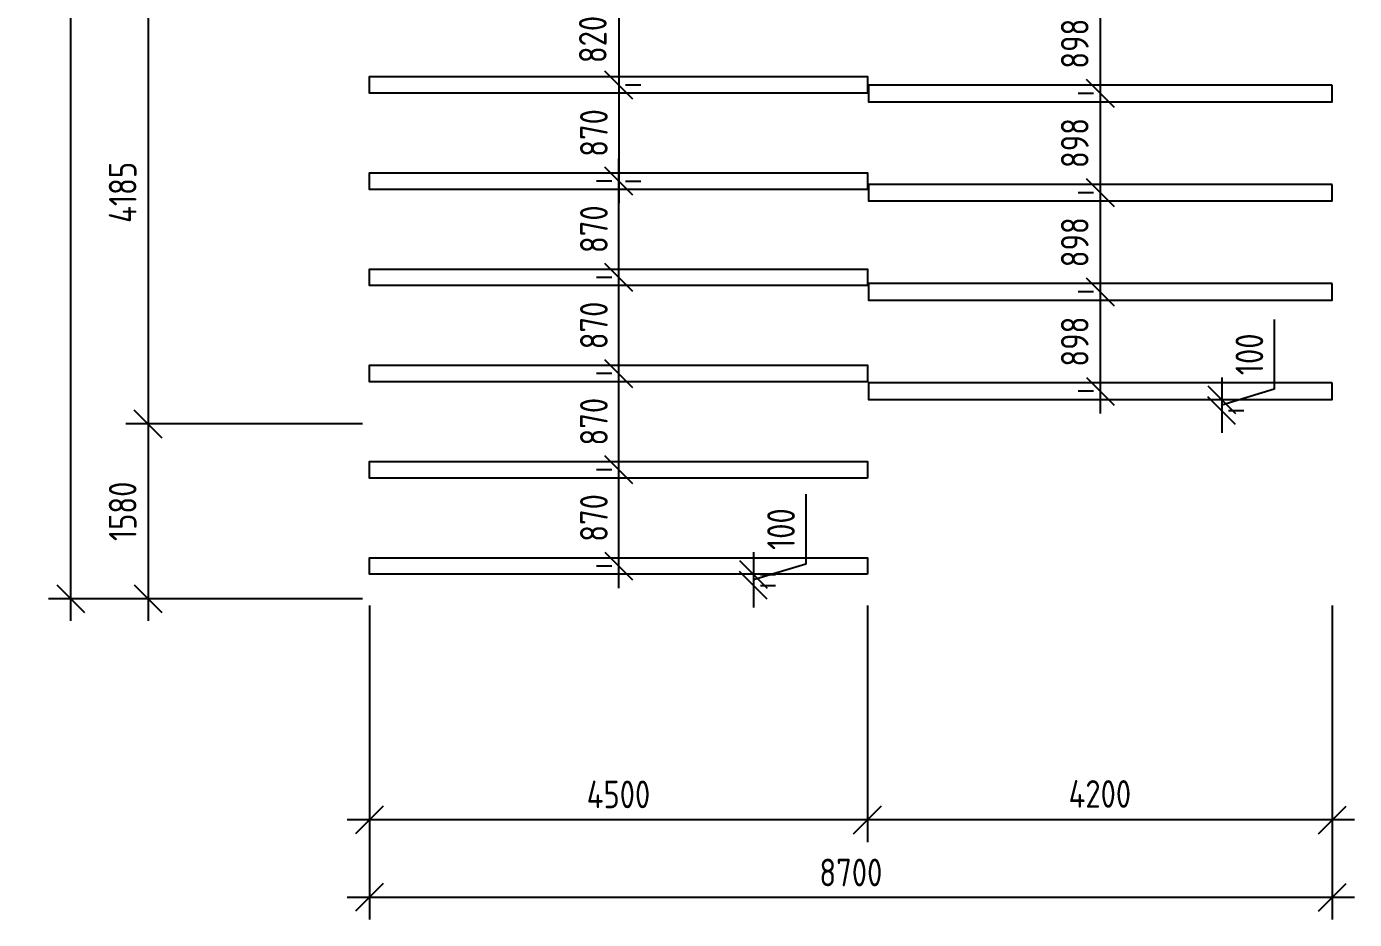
# Model space of a CAD drawing. Header units: millimetres. Extents: x 11188 to 23665, y 8713 to 25533.
# Drawn here: x 11188 to 23186, y 8713 to 16785 of the extents above; entities that cross this region are included whole.
import ezdxf

# ---------------------------------------------------------------- set-up
doc = ezdxf.new("R2010")
doc.units = ezdxf.units.MM
doc.layers.add('Перекрытия', color=7, linetype='Continuous')
doc.layers.add('СПДС_РАЗМЕРЫ', color=152, linetype='Continuous', lineweight=25)
doc.styles.add('ГОСТ 2.304', font='CS_Gost2304.shx')
doc.dimstyles.new('СПДС', dxfattribs={"dimscale": 100, "dimtxt": 2.5, "dimasz": 2.5, "dimexe": 2, "dimexo": 0.625, "dimgap": 1, "dimtad": 1, "dimdec": 0, "dimtxsty": 'ГОСТ 2.304', "dimblk": 'OBLIQUE', "dimblk1": 'OBLIQUE', "dimblk2": 'OBLIQUE', "dimcen": 2.5, "dimdle": 2, "dimadec": 0, "dimazin": 2, "dimtfac": 0.75, "dimtdec": 4, "dimtmove": 1, "dimatfit": 3, "dimfxl": 1, "dimtfill": 1, "dimtolj": 1, "dimarcsym": 1})

# ---------------------------------------------------------------- blocks, each defined once
blk = doc.blocks.new('_Oblique')
at = {"color": 0, "linetype": 'ByBlock', "lineweight": -2}
blk.add_line((-0.5, -0.5), (0.5, 0.5), dxfattribs=at)
blk = doc.blocks.new('*D60')
at = {"layer": 'Defpoints', "color": 0, "ltscale": 100}
for p in [(14286, 23693), (11586, 11613), (14286, 11613)]:
    blk.add_point(p, dxfattribs=at)
at = {"layer": 'СПДС_РАЗМЕРЫ', "color": 0, "lineweight": -2, "ltscale": 100}
for p, q in [((11586, 23893), (11586, 11413)), ((14224, 23693), (11386, 23693)), ((14224, 11613), (11386, 11613))]:
    blk.add_line(p, q, dxfattribs=at)
at = {"layer": 'СПДС_РАЗМЕРЫ', "color": 0, "lineweight": -2, "ltscale": 100, "xscale": 250, "yscale": 250, "zscale": 250}
for p, rotation in [((11586, 23693), 90.00000000000001), ((11586, 11613), 270)]:
    blk.add_blockref('_Oblique', p, dxfattribs=dict(at, rotation=rotation))
at = {"layer": 'СПДС_РАЗМЕРЫ', "color": 0, "lineweight": 25, "ltscale": 100, "insert": (11352, 17653), "char_height": 250, "attachment_point": 5, "rotation": 90, "style": 'ГОСТ 2.304', "bg_fill": 3, "box_fill_scale": 1.1, "bg_fill_color": 256, "bg_fill_true_color": 13158600, "bg_fill_transparency": 0}
blk.add_mtext('\\A1;12080', dxfattribs=at)
blk = doc.blocks.new('*D61')
at = {"layer": 'Defpoints', "color": 0, "ltscale": 100}
for p in [(14286, 13193), (12286, 11613), (14286, 11613)]:
    blk.add_point(p, dxfattribs=at)
at = {"layer": 'СПДС_РАЗМЕРЫ', "color": 0, "lineweight": -2, "ltscale": 100}
for p, q in [((12286, 13393), (12286, 11413)), ((14224, 13193), (12086, 13193)), ((14224, 11613), (12086, 11613))]:
    blk.add_line(p, q, dxfattribs=at)
at = {"layer": 'СПДС_РАЗМЕРЫ', "color": 0, "lineweight": -2, "ltscale": 100, "xscale": 250, "yscale": 250, "zscale": 250}
for p, rotation in [((12286, 13193), 90), ((12286, 11613), 270)]:
    blk.add_blockref('_Oblique', p, dxfattribs=dict(at, rotation=rotation))
at = {"layer": 'СПДС_РАЗМЕРЫ', "color": 0, "lineweight": 25, "ltscale": 100, "insert": (12056, 12403), "char_height": 250, "attachment_point": 5, "rotation": 90, "style": 'ГОСТ 2.304', "bg_fill": 3, "box_fill_scale": 1.1, "bg_fill_color": 256, "bg_fill_true_color": 13158600, "bg_fill_transparency": 0}
blk.add_mtext('\\A1;1580', dxfattribs=at)
blk = doc.blocks.new('*D62')
at = {"layer": 'Defpoints', "color": 0, "ltscale": 100}
for p in [(14286, 17378), (12286, 13193), (14286, 13193)]:
    blk.add_point(p, dxfattribs=at)
at = {"layer": 'СПДС_РАЗМЕРЫ', "color": 0, "lineweight": -2, "ltscale": 100}
for p, q in [((12286, 17578), (12286, 12993)), ((14224, 17378), (12086, 17378)), ((14224, 13193), (12086, 13193))]:
    blk.add_line(p, q, dxfattribs=at)
at = {"layer": 'СПДС_РАЗМЕРЫ', "color": 0, "lineweight": -2, "ltscale": 100, "xscale": 250, "yscale": 250, "zscale": 250}
for p, rotation in [((12286, 17378), 90), ((12286, 13193), 270)]:
    blk.add_blockref('_Oblique', p, dxfattribs=dict(at, rotation=rotation))
at = {"layer": 'СПДС_РАЗМЕРЫ', "color": 0, "lineweight": 25, "ltscale": 100, "insert": (12056, 15286), "char_height": 250, "attachment_point": 5, "rotation": 90, "style": 'ГОСТ 2.304', "bg_fill": 3, "box_fill_scale": 1.1, "bg_fill_color": 256, "bg_fill_true_color": 13158600, "bg_fill_transparency": 0}
blk.add_mtext('\\A1;4185', dxfattribs=at)
blk = doc.blocks.new('*D63')
at = {"layer": 'Defpoints', "color": 0, "ltscale": 100}
for p in [(14286, 11613), (22986, 11613), (14286, 8913)]:
    blk.add_point(p, dxfattribs=at)
at = {"layer": 'СПДС_РАЗМЕРЫ', "color": 0, "lineweight": -2, "ltscale": 100}
for p, q in [((14286, 11551), (14286, 8713)), ((22986, 11551), (22986, 8713)), ((23186, 8913), (14086, 8913))]:
    blk.add_line(p, q, dxfattribs=at)
at = {"layer": 'СПДС_РАЗМЕРЫ', "color": 0, "lineweight": -2, "ltscale": 100, "xscale": 250, "yscale": 250, "zscale": 250, "rotation": 180}
blk.add_blockref('_Oblique', (14286, 8913), dxfattribs=at)
at = {"layer": 'СПДС_РАЗМЕРЫ', "color": 0, "lineweight": -2, "ltscale": 100, "xscale": 250, "yscale": 250, "zscale": 250}
blk.add_blockref('_Oblique', (22986, 8913), dxfattribs=at)
at = {"layer": 'СПДС_РАЗМЕРЫ', "color": 0, "lineweight": 25, "ltscale": 100, "insert": (18636, 9138), "char_height": 250, "attachment_point": 5, "style": 'ГОСТ 2.304', "bg_fill": 3, "box_fill_scale": 1.1, "bg_fill_color": 256, "bg_fill_true_color": 13158600, "bg_fill_transparency": 0}
blk.add_mtext('\\A1;8700', dxfattribs=at)
blk = doc.blocks.new('*D64')
at = {"layer": 'Defpoints', "color": 0, "ltscale": 100}
for p in [(14286, 11613), (18786, 11613), (14286, 9613)]:
    blk.add_point(p, dxfattribs=at)
at = {"layer": 'СПДС_РАЗМЕРЫ', "color": 0, "lineweight": -2, "ltscale": 100}
for p, q in [((14286, 11551), (14286, 9413)), ((18786, 11551), (18786, 9413)), ((18986, 9613), (14086, 9613))]:
    blk.add_line(p, q, dxfattribs=at)
at = {"layer": 'СПДС_РАЗМЕРЫ', "color": 0, "lineweight": -2, "ltscale": 100, "xscale": 250, "yscale": 250, "zscale": 250, "rotation": 180}
blk.add_blockref('_Oblique', (14286, 9613), dxfattribs=at)
at = {"layer": 'СПДС_РАЗМЕРЫ', "color": 0, "lineweight": -2, "ltscale": 100, "xscale": 250, "yscale": 250, "zscale": 250}
blk.add_blockref('_Oblique', (18786, 9613), dxfattribs=at)
at = {"layer": 'СПДС_РАЗМЕРЫ', "color": 0, "lineweight": 25, "ltscale": 100, "insert": (16536, 9844), "char_height": 250, "attachment_point": 5, "style": 'ГОСТ 2.304', "bg_fill": 3, "box_fill_scale": 1.1, "bg_fill_color": 256, "bg_fill_true_color": 13158600, "bg_fill_transparency": 0}
blk.add_mtext('\\A1;4500', dxfattribs=at)
blk = doc.blocks.new('*D65')
at = {"layer": 'Defpoints', "color": 0, "ltscale": 100}
for p in [(18786, 11613), (22986, 11613), (18786, 9613)]:
    blk.add_point(p, dxfattribs=at)
at = {"layer": 'СПДС_РАЗМЕРЫ', "color": 0, "lineweight": -2, "ltscale": 100}
for p, q in [((18786, 11551), (18786, 9413)), ((22986, 11551), (22986, 9413)), ((23186, 9613), (18586, 9613))]:
    blk.add_line(p, q, dxfattribs=at)
at = {"layer": 'СПДС_РАЗМЕРЫ', "color": 0, "lineweight": -2, "ltscale": 100, "xscale": 250, "yscale": 250, "zscale": 250, "rotation": 180}
blk.add_blockref('_Oblique', (18786, 9613), dxfattribs=at)
at = {"layer": 'СПДС_РАЗМЕРЫ', "color": 0, "lineweight": -2, "ltscale": 100, "xscale": 250, "yscale": 250, "zscale": 250}
blk.add_blockref('_Oblique', (22986, 9613), dxfattribs=at)
at = {"layer": 'СПДС_РАЗМЕРЫ', "color": 0, "lineweight": 25, "ltscale": 100, "insert": (20886, 9848), "char_height": 250, "attachment_point": 5, "style": 'ГОСТ 2.304', "bg_fill": 3, "box_fill_scale": 1.1, "bg_fill_color": 256, "bg_fill_true_color": 13158600, "bg_fill_transparency": 0}
blk.add_mtext('\\A1;4200', dxfattribs=at)
blk = doc.blocks.new('*D128')
at = {"layer": 'Defpoints', "color": 0, "ltscale": 100}
for p in [(20891, 14386), (20891, 14386), (20891, 13488)]:
    blk.add_point(p, dxfattribs=at)
at = {"layer": 'СПДС_РАЗМЕРЫ', "color": 0, "lineweight": -2, "ltscale": 100}
for p, q in [((20891, 13288), (20891, 14586)), ((20829, 14386), (20691, 14386)), ((20829, 13488), (20691, 13488))]:
    blk.add_line(p, q, dxfattribs=at)
at = {"layer": 'СПДС_РАЗМЕРЫ', "color": 0, "lineweight": -2, "ltscale": 100, "xscale": 250, "yscale": 250, "zscale": 250}
for p, rotation in [((20891, 14386), 90), ((20891, 13488), 270)]:
    blk.add_blockref('_Oblique', p, dxfattribs=dict(at, rotation=rotation))
at = {"layer": 'СПДС_РАЗМЕРЫ', "color": 0, "ltscale": 100, "insert": (20659, 13937), "char_height": 250, "attachment_point": 5, "rotation": 90, "style": 'ГОСТ 2.304', "bg_fill": 3, "box_fill_scale": 1.1, "bg_fill_color": 256, "bg_fill_true_color": 13158600, "bg_fill_transparency": 0}
blk.add_mtext('\\A1;898', dxfattribs=at)
blk = doc.blocks.new('*D129')
at = {"layer": 'Defpoints', "color": 0, "ltscale": 100}
for p in [(20891, 15283), (20891, 15283), (20891, 14386)]:
    blk.add_point(p, dxfattribs=at)
at = {"layer": 'СПДС_РАЗМЕРЫ', "color": 0, "lineweight": -2, "ltscale": 100}
for p, q in [((20891, 14186), (20891, 15483)), ((20829, 15283), (20691, 15283)), ((20829, 14386), (20691, 14386))]:
    blk.add_line(p, q, dxfattribs=at)
at = {"layer": 'СПДС_РАЗМЕРЫ', "color": 0, "lineweight": -2, "ltscale": 100, "xscale": 250, "yscale": 250, "zscale": 250}
for p, rotation in [((20891, 15283), 90), ((20891, 14386), 270)]:
    blk.add_blockref('_Oblique', p, dxfattribs=dict(at, rotation=rotation))
at = {"layer": 'СПДС_РАЗМЕРЫ', "color": 0, "ltscale": 100, "insert": (20659, 14835), "char_height": 250, "attachment_point": 5, "rotation": 90, "style": 'ГОСТ 2.304', "bg_fill": 3, "box_fill_scale": 1.1, "bg_fill_color": 256, "bg_fill_true_color": 13158600, "bg_fill_transparency": 0}
blk.add_mtext('\\A1;898', dxfattribs=at)
blk = doc.blocks.new('*D130')
at = {"layer": 'Defpoints', "color": 0, "ltscale": 100}
for p in [(20891, 16181), (20891, 16181), (20891, 15283)]:
    blk.add_point(p, dxfattribs=at)
at = {"layer": 'СПДС_РАЗМЕРЫ', "color": 0, "lineweight": -2, "ltscale": 100}
for p, q in [((20891, 15083), (20891, 16381)), ((20829, 16181), (20691, 16181)), ((20829, 15283), (20691, 15283))]:
    blk.add_line(p, q, dxfattribs=at)
at = {"layer": 'СПДС_РАЗМЕРЫ', "color": 0, "lineweight": -2, "ltscale": 100, "xscale": 250, "yscale": 250, "zscale": 250}
for p, rotation in [((20891, 16181), 90), ((20891, 15283), 270)]:
    blk.add_blockref('_Oblique', p, dxfattribs=dict(at, rotation=rotation))
at = {"layer": 'СПДС_РАЗМЕРЫ', "color": 0, "ltscale": 100, "insert": (20659, 15732), "char_height": 250, "attachment_point": 5, "rotation": 90, "style": 'ГОСТ 2.304', "bg_fill": 3, "box_fill_scale": 1.1, "bg_fill_color": 256, "bg_fill_true_color": 13158600, "bg_fill_transparency": 0}
blk.add_mtext('\\A1;898', dxfattribs=at)
blk = doc.blocks.new('*D131')
at = {"layer": 'Defpoints', "color": 0, "ltscale": 100}
for p in [(20891, 17078), (20891, 17078), (20891, 16181)]:
    blk.add_point(p, dxfattribs=at)
at = {"layer": 'СПДС_РАЗМЕРЫ', "color": 0, "lineweight": -2, "ltscale": 100}
for p, q in [((20891, 15981), (20891, 17278)), ((20829, 17078), (20691, 17078)), ((20829, 16181), (20691, 16181))]:
    blk.add_line(p, q, dxfattribs=at)
at = {"layer": 'СПДС_РАЗМЕРЫ', "color": 0, "lineweight": -2, "ltscale": 100, "xscale": 250, "yscale": 250, "zscale": 250}
for p, rotation in [((20891, 17078), 90), ((20891, 16181), 270)]:
    blk.add_blockref('_Oblique', p, dxfattribs=dict(at, rotation=rotation))
at = {"layer": 'СПДС_РАЗМЕРЫ', "color": 0, "ltscale": 100, "insert": (20659, 16630), "char_height": 250, "attachment_point": 5, "rotation": 90, "style": 'ГОСТ 2.304', "bg_fill": 3, "box_fill_scale": 1.1, "bg_fill_color": 256, "bg_fill_true_color": 13158600, "bg_fill_transparency": 0}
blk.add_mtext('\\A1;898', dxfattribs=at)
blk = doc.blocks.new('*D151')
at = {"layer": 'Defpoints', "color": 0, "ltscale": 100}
for p in [(16539, 17078), (16539, 16258), (16539, 16258)]:
    blk.add_point(p, dxfattribs=at)
at = {"layer": 'СПДС_РАЗМЕРЫ', "color": 0, "lineweight": -2, "ltscale": 100}
for p, q in [((16539, 17278), (16539, 16058)), ((16601, 17078), (16739, 17078)), ((16601, 16258), (16739, 16258))]:
    blk.add_line(p, q, dxfattribs=at)
at = {"layer": 'СПДС_РАЗМЕРЫ', "color": 0, "lineweight": -2, "ltscale": 100, "xscale": 250, "yscale": 250, "zscale": 250}
for p, rotation in [((16539, 17078), 90), ((16539, 16258), 270)]:
    blk.add_blockref('_Oblique', p, dxfattribs=dict(at, rotation=rotation))
at = {"layer": 'СПДС_РАЗМЕРЫ', "color": 0, "ltscale": 100, "insert": (16304, 16668), "char_height": 250, "attachment_point": 5, "rotation": 90, "style": 'ГОСТ 2.304', "bg_fill": 3, "box_fill_scale": 1.1, "bg_fill_color": 256, "bg_fill_true_color": 13158600, "bg_fill_transparency": 0}
blk.add_mtext('\\A1;820', dxfattribs=at)
blk = doc.blocks.new('*D152')
at = {"layer": 'Defpoints', "color": 0, "ltscale": 100}
for p in [(16539, 16258), (16539, 15388), (16539, 15388)]:
    blk.add_point(p, dxfattribs=at)
at = {"layer": 'СПДС_РАЗМЕРЫ', "color": 0, "lineweight": -2, "ltscale": 100}
for p, q in [((16539, 16458), (16539, 15188)), ((16601, 16258), (16739, 16258)), ((16601, 15388), (16739, 15388))]:
    blk.add_line(p, q, dxfattribs=at)
at = {"layer": 'СПДС_РАЗМЕРЫ', "color": 0, "lineweight": -2, "ltscale": 100, "xscale": 250, "yscale": 250, "zscale": 250}
for p, rotation in [((16539, 16258), 90), ((16539, 15388), 270)]:
    blk.add_blockref('_Oblique', p, dxfattribs=dict(at, rotation=rotation))
at = {"layer": 'СПДС_РАЗМЕРЫ', "color": 0, "ltscale": 100, "insert": (16314, 15823), "char_height": 250, "attachment_point": 5, "rotation": 90, "style": 'ГОСТ 2.304', "bg_fill": 3, "box_fill_scale": 1.1, "bg_fill_color": 256, "bg_fill_true_color": 13158600, "bg_fill_transparency": 0}
blk.add_mtext('\\A1;870', dxfattribs=at)
blk = doc.blocks.new('*D153')
at = {"layer": 'Defpoints', "color": 0, "ltscale": 100}
for p in [(16539, 12778), (16539, 12778), (16539, 11908)]:
    blk.add_point(p, dxfattribs=at)
at = {"layer": 'СПДС_РАЗМЕРЫ', "color": 0, "lineweight": -2, "ltscale": 100}
for p, q in [((16539, 11708), (16539, 12978)), ((16476, 12778), (16339, 12778)), ((16476, 11908), (16339, 11908))]:
    blk.add_line(p, q, dxfattribs=at)
at = {"layer": 'СПДС_РАЗМЕРЫ', "color": 0, "lineweight": -2, "ltscale": 100, "xscale": 250, "yscale": 250, "zscale": 250}
for p, rotation in [((16539, 12778), 90), ((16539, 11908), 270)]:
    blk.add_blockref('_Oblique', p, dxfattribs=dict(at, rotation=rotation))
at = {"layer": 'СПДС_РАЗМЕРЫ', "color": 0, "ltscale": 100, "insert": (16314, 12343), "char_height": 250, "attachment_point": 5, "rotation": 90, "style": 'ГОСТ 2.304', "bg_fill": 3, "box_fill_scale": 1.1, "bg_fill_color": 256, "bg_fill_true_color": 13158600, "bg_fill_transparency": 0}
blk.add_mtext('\\A1;870', dxfattribs=at)
blk = doc.blocks.new('*D154')
at = {"layer": 'Defpoints', "color": 0, "ltscale": 100}
for p in [(16539, 13648), (16539, 13648), (16539, 12778)]:
    blk.add_point(p, dxfattribs=at)
at = {"layer": 'СПДС_РАЗМЕРЫ', "color": 0, "lineweight": -2, "ltscale": 100}
for p, q in [((16539, 12578), (16539, 13848)), ((16476, 13648), (16339, 13648)), ((16476, 12778), (16339, 12778))]:
    blk.add_line(p, q, dxfattribs=at)
at = {"layer": 'СПДС_РАЗМЕРЫ', "color": 0, "lineweight": -2, "ltscale": 100, "xscale": 250, "yscale": 250, "zscale": 250}
for p, rotation in [((16539, 13648), 90), ((16539, 12778), 270)]:
    blk.add_blockref('_Oblique', p, dxfattribs=dict(at, rotation=rotation))
at = {"layer": 'СПДС_РАЗМЕРЫ', "color": 0, "ltscale": 100, "insert": (16314, 13213), "char_height": 250, "attachment_point": 5, "rotation": 90, "style": 'ГОСТ 2.304', "bg_fill": 3, "box_fill_scale": 1.1, "bg_fill_color": 256, "bg_fill_true_color": 13158600, "bg_fill_transparency": 0}
blk.add_mtext('\\A1;870', dxfattribs=at)
blk = doc.blocks.new('*D155')
at = {"layer": 'Defpoints', "color": 0, "ltscale": 100}
for p in [(16539, 14518), (16539, 14518), (16539, 13648)]:
    blk.add_point(p, dxfattribs=at)
at = {"layer": 'СПДС_РАЗМЕРЫ', "color": 0, "lineweight": -2, "ltscale": 100}
for p, q in [((16539, 13448), (16539, 14718)), ((16476, 14518), (16339, 14518)), ((16476, 13648), (16339, 13648))]:
    blk.add_line(p, q, dxfattribs=at)
at = {"layer": 'СПДС_РАЗМЕРЫ', "color": 0, "lineweight": -2, "ltscale": 100, "xscale": 250, "yscale": 250, "zscale": 250}
for p, rotation in [((16539, 14518), 90), ((16539, 13648), 270)]:
    blk.add_blockref('_Oblique', p, dxfattribs=dict(at, rotation=rotation))
at = {"layer": 'СПДС_РАЗМЕРЫ', "color": 0, "ltscale": 100, "insert": (16314, 14083), "char_height": 250, "attachment_point": 5, "rotation": 90, "style": 'ГОСТ 2.304', "bg_fill": 3, "box_fill_scale": 1.1, "bg_fill_color": 256, "bg_fill_true_color": 13158600, "bg_fill_transparency": 0}
blk.add_mtext('\\A1;870', dxfattribs=at)
blk = doc.blocks.new('*D156')
at = {"layer": 'Defpoints', "color": 0, "ltscale": 100}
for p in [(16539, 15388), (16539, 15388), (16539, 14518)]:
    blk.add_point(p, dxfattribs=at)
at = {"layer": 'СПДС_РАЗМЕРЫ', "color": 0, "lineweight": -2, "ltscale": 100}
for p, q in [((16539, 14318), (16539, 15588)), ((16476, 15388), (16339, 15388)), ((16476, 14518), (16339, 14518))]:
    blk.add_line(p, q, dxfattribs=at)
at = {"layer": 'СПДС_РАЗМЕРЫ', "color": 0, "lineweight": -2, "ltscale": 100, "xscale": 250, "yscale": 250, "zscale": 250}
for p, rotation in [((16539, 15388), 90), ((16539, 14518), 270)]:
    blk.add_blockref('_Oblique', p, dxfattribs=dict(at, rotation=rotation))
at = {"layer": 'СПДС_РАЗМЕРЫ', "color": 0, "ltscale": 100, "insert": (16314, 14953), "char_height": 250, "attachment_point": 5, "rotation": 90, "style": 'ГОСТ 2.304', "bg_fill": 3, "box_fill_scale": 1.1, "bg_fill_color": 256, "bg_fill_true_color": 13158600, "bg_fill_transparency": 0}
blk.add_mtext('\\A1;870', dxfattribs=at)
blk = doc.blocks.new('*D202')
at = {"layer": 'Defpoints', "color": 0, "ltscale": 100}
for p in [(21987, 13413), (21987, 13313), (21987, 13313)]:
    blk.add_point(p, dxfattribs=at)
at = {"layer": 'СПДС_РАЗМЕРЫ', "color": 0, "lineweight": -2, "ltscale": 100}
for p, q in [((22462, 14137), (22462, 13506)), ((21987, 13613), (21987, 13113)), ((22462, 13506), (21987, 13363)), ((22049, 13413), (22187, 13413)), ((22049, 13313), (22187, 13313))]:
    blk.add_line(p, q, dxfattribs=at)
at = {"layer": 'СПДС_РАЗМЕРЫ', "color": 0, "lineweight": -2, "ltscale": 100, "xscale": 250, "yscale": 250, "zscale": 250}
for p, rotation in [((21987, 13413), 270), ((21987, 13313), 90)]:
    blk.add_blockref('_Oblique', p, dxfattribs=dict(at, rotation=rotation))
at = {"layer": 'СПДС_РАЗМЕРЫ', "color": 0, "ltscale": 100, "insert": (22237, 13822), "char_height": 250, "attachment_point": 5, "rotation": 90, "style": 'ГОСТ 2.304', "bg_fill": 3, "box_fill_scale": 1.1, "bg_fill_color": 256, "bg_fill_true_color": 13158600, "bg_fill_transparency": 0}
blk.add_mtext('\\A1;100', dxfattribs=at)
blk = doc.blocks.new('*D205')
at = {"layer": 'Defpoints', "color": 0, "ltscale": 100}
for p in [(17755, 11833), (17755, 11733), (17755, 11733)]:
    blk.add_point(p, dxfattribs=at)
at = {"layer": 'СПДС_РАЗМЕРЫ', "color": 0, "lineweight": -2, "ltscale": 100}
for p, q in [((18230, 12557), (18230, 11926)), ((17755, 12033), (17755, 11533)), ((18230, 11926), (17755, 11783)), ((17818, 11833), (17955, 11833)), ((17818, 11733), (17955, 11733))]:
    blk.add_line(p, q, dxfattribs=at)
at = {"layer": 'СПДС_РАЗМЕРЫ', "color": 0, "lineweight": -2, "ltscale": 100, "xscale": 250, "yscale": 250, "zscale": 250}
for p, rotation in [((17755, 11833), 270), ((17755, 11733), 90)]:
    blk.add_blockref('_Oblique', p, dxfattribs=dict(at, rotation=rotation))
at = {"layer": 'СПДС_РАЗМЕРЫ', "color": 0, "ltscale": 100, "insert": (18005, 12242), "char_height": 250, "attachment_point": 5, "rotation": 90, "style": 'ГОСТ 2.304', "bg_fill": 3, "box_fill_scale": 1.1, "bg_fill_color": 256, "bg_fill_true_color": 13158600, "bg_fill_transparency": 0}
blk.add_mtext('\\A1;100', dxfattribs=at)

msp = doc.modelspace()

# ---------------------------------------------------------------- linework, layer by layer
at = {"layer": 'Перекрытия', "ltscale": 100}
for points in [[(22986.2, 16255.9), (18796.2, 16255.9), (18796.2, 16105.9), (22986.2, 16105.9)], [(22986.2, 15358.4), (18796.2, 15358.4), (18796.2, 15208.4), (22986.2, 15208.4)], [(22986.2, 14460.9), (18796.2, 14460.9), (18796.2, 14310.9), (22986.2, 14310.9)], [(22986.2, 13563.4), (18796.2, 13563.4), (18796.2, 13413.4), (22986.2, 13413.4)]]:
    msp.add_lwpolyline(points, close=True, dxfattribs=at)

# ---------------------------------------------------------------- dimensions: what is measured, and where the dimension line sits
at = {"layer": 'СПДС_РАЗМЕРЫ', "lineweight": 25, "ltscale": 100}
dim = msp.add_linear_dim(base=(11586.2, 11613.4), p1=(14286.2, 23693.4), p2=(14286.2, 11613.4), angle=270, dimstyle='СПДС', dxfattribs=at)
dim.commit()
dim.dimension.update_dxf_attribs({"geometry": '*D60', "text_midpoint": (11351.6, 17653.4)})

# ---------------------------------------------------------------- next in the draw order: dimensions: what is measured, and where the dimension line sits
at = {"layer": 'СПДС_РАЗМЕРЫ', "ltscale": 100}
for base, p1, p2, angle, picture, middle in [((20891.2457521, 14385.8998812), (20891.2457521, 13488.3998812), (20891.2457521, 14385.8998812), 90, '*D128', (20659.0115001, 13937.1498812)), ((21986.6, 13313.4), (21986.6, 13413.4), (21986.6, 13313.4), 270, '*D202', (22236.6, 13605.9))]:
    dim = msp.add_linear_dim(base=base, p1=p1, p2=p2, angle=angle, dimstyle='СПДС', dxfattribs=at)
    dim.commit()
    dim.dimension.update_dxf_attribs({"geometry": picture, "text_midpoint": middle})
at = {"layer": 'СПДС_РАЗМЕРЫ', "lineweight": 25, "ltscale": 100}
dim = msp.add_linear_dim(base=(12286.2, 11613.4), p1=(14286.2, 13193.4), p2=(14286.2, 11613.4), angle=270, dimstyle='СПДС', dxfattribs=at)
dim.commit()
dim.dimension.update_dxf_attribs({"geometry": '*D61', "text_midpoint": (12056.1, 12403.4)})

# ---------------------------------------------------------------- next in the draw order: linework, layer by layer
at = {"layer": 'Перекрытия', "ltscale": 100}
for points in [[(18786.2, 12703.4), (14286.2, 12703.4), (14286.2, 12853.4), (18786.2, 12853.4)], [(18786.2, 11833.4), (14286.2, 11833.4), (14286.2, 11983.4), (18786.2, 11983.4)]]:
    msp.add_lwpolyline(points, close=True, dxfattribs=at)

# ---------------------------------------------------------------- next in the draw order: dimensions: what is measured, and where the dimension line sits
at = {"layer": 'СПДС_РАЗМЕРЫ', "lineweight": 25, "ltscale": 100}
dim = msp.add_linear_dim(base=(12286.2, 13193.4), p1=(14286.2, 17378.4), p2=(14286.2, 13193.4), angle=270, dimstyle='СПДС', dxfattribs=at)
dim.commit()
dim.dimension.update_dxf_attribs({"geometry": '*D62', "text_midpoint": (12056.1, 15285.9)})
at = {"layer": 'СПДС_РАЗМЕРЫ', "ltscale": 100}
dim = msp.add_linear_dim(base=(20891.2457521, 15283.3998812), p1=(20891.2457521, 14385.8998812), p2=(20891.2457521, 15283.3998812), angle=90, dimstyle='СПДС', dxfattribs=at)
dim.commit()
dim.dimension.update_dxf_attribs({"geometry": '*D129', "text_midpoint": (20659.0115001, 14834.6498812)})
at = {"layer": 'СПДС_РАЗМЕРЫ', "lineweight": 25, "ltscale": 100}
dim = msp.add_linear_dim(base=(14286.2, 8913.4), p1=(22986.2, 11613.4), p2=(14286.2, 11613.4), dimstyle='СПДС', dxfattribs=at)
dim.commit()
dim.dimension.update_dxf_attribs({"geometry": '*D63', "text_midpoint": (18636.2, 9138.4)})

# ---------------------------------------------------------------- next in the draw order: linework, layer by layer
at = {"layer": 'Перекрытия', "ltscale": 100}
for points in [[(18786.2, 16183.4), (14286.2, 16183.4), (14286.2, 16333.4), (18786.2, 16333.4)], [(18786.2, 15313.4), (14286.2, 15313.4), (14286.2, 15463.4), (18786.2, 15463.4)], [(18786.2, 14443.4), (14286.2, 14443.4), (14286.2, 14593.4), (18786.2, 14593.4)], [(18786.2, 13573.4), (14286.2, 13573.4), (14286.2, 13723.4), (18786.2, 13723.4)]]:
    msp.add_lwpolyline(points, close=True, dxfattribs=at)

# ---------------------------------------------------------------- next in the draw order: dimensions: what is measured, and where the dimension line sits
at = {"layer": 'СПДС_РАЗМЕРЫ', "ltscale": 100}
for base, p1, p2, picture, middle in [((20891.2457521, 16180.8998812), (20891.2457521, 15283.3998812), (20891.2457521, 16180.8998812), '*D130', (20659.0115001, 15732.1498812)), ((16538.7, 12778.4), (16538.7, 11908.4), (16538.7, 12778.4), '*D153', (16313.7, 12343.4))]:
    dim = msp.add_linear_dim(base=base, p1=p1, p2=p2, angle=90, dimstyle='СПДС', dxfattribs=at)
    dim.commit()
    dim.dimension.update_dxf_attribs({"geometry": picture, "text_midpoint": middle})
at = {"layer": 'СПДС_РАЗМЕРЫ', "lineweight": 25, "ltscale": 100}
dim = msp.add_linear_dim(base=(14286.2, 9613.4), p1=(18786.2, 11613.4), p2=(14286.2, 11613.4), dimstyle='СПДС', dxfattribs=at)
dim.commit()
dim.dimension.update_dxf_attribs({"geometry": '*D64', "text_midpoint": (16536.2, 9843.6)})

# ---------------------------------------------------------------- next in the draw order: dimensions: what is measured, and where the dimension line sits
at = {"layer": 'СПДС_РАЗМЕРЫ', "ltscale": 100}
for base, p1, p2, angle, picture, middle in [((16538.7, 16258.4), (16538.7, 17078.4), (16538.7, 16258.4), 270, '*D151', (16304.1, 16668.4)), ((20891.2457521, 17078.3998812), (20891.2457521, 16180.8998812), (20891.2457521, 17078.3998812), 90, '*D131', (20659.0115001, 16629.6498812)), ((16538.7, 13648.4), (16538.7, 12778.4), (16538.7, 13648.4), 90, '*D154', (16313.7, 13213.4)), ((17755.1, 11733.4), (17755.1, 11833.4), (17755.1, 11733.4), 270, '*D205', (18005.1, 12025.9))]:
    dim = msp.add_linear_dim(base=base, p1=p1, p2=p2, angle=angle, dimstyle='СПДС', dxfattribs=at)
    dim.commit()
    dim.dimension.update_dxf_attribs({"geometry": picture, "text_midpoint": middle})
at = {"layer": 'СПДС_РАЗМЕРЫ', "lineweight": 25, "ltscale": 100}
dim = msp.add_linear_dim(base=(18786.2, 9613.4), p1=(22986.2, 11613.4), p2=(18786.2, 11613.4), dimstyle='СПДС', dxfattribs=at)
dim.commit()
dim.dimension.update_dxf_attribs({"geometry": '*D65', "text_midpoint": (20886.2, 9848.1)})

# ---------------------------------------------------------------- next in the draw order: dimensions: what is measured, and where the dimension line sits
at = {"layer": 'СПДС_РАЗМЕРЫ', "ltscale": 100}
for base, p1, p2, angle, picture, middle in [((16538.7, 15388.4), (16538.7, 16258.4), (16538.7, 15388.4), 270, '*D152', (16313.7, 15823.4)), ((16538.7, 14518.4), (16538.7, 13648.4), (16538.7, 14518.4), 90, '*D155', (16313.7, 14083.4))]:
    dim = msp.add_linear_dim(base=base, p1=p1, p2=p2, angle=angle, dimstyle='СПДС', dxfattribs=at)
    dim.commit()
    dim.dimension.update_dxf_attribs({"geometry": picture, "text_midpoint": middle})

# ---------------------------------------------------------------- next in the draw order: dimensions: what is measured, and where the dimension line sits
dim = msp.add_linear_dim(base=(16538.7, 15388.4), p1=(16538.7, 14518.4), p2=(16538.7, 15388.4), angle=90, dimstyle='СПДС', dxfattribs=at)
dim.commit()
dim.dimension.update_dxf_attribs({"geometry": '*D156', "text_midpoint": (16313.7, 14953.4)})

doc.saveas('drawing.dxf')
